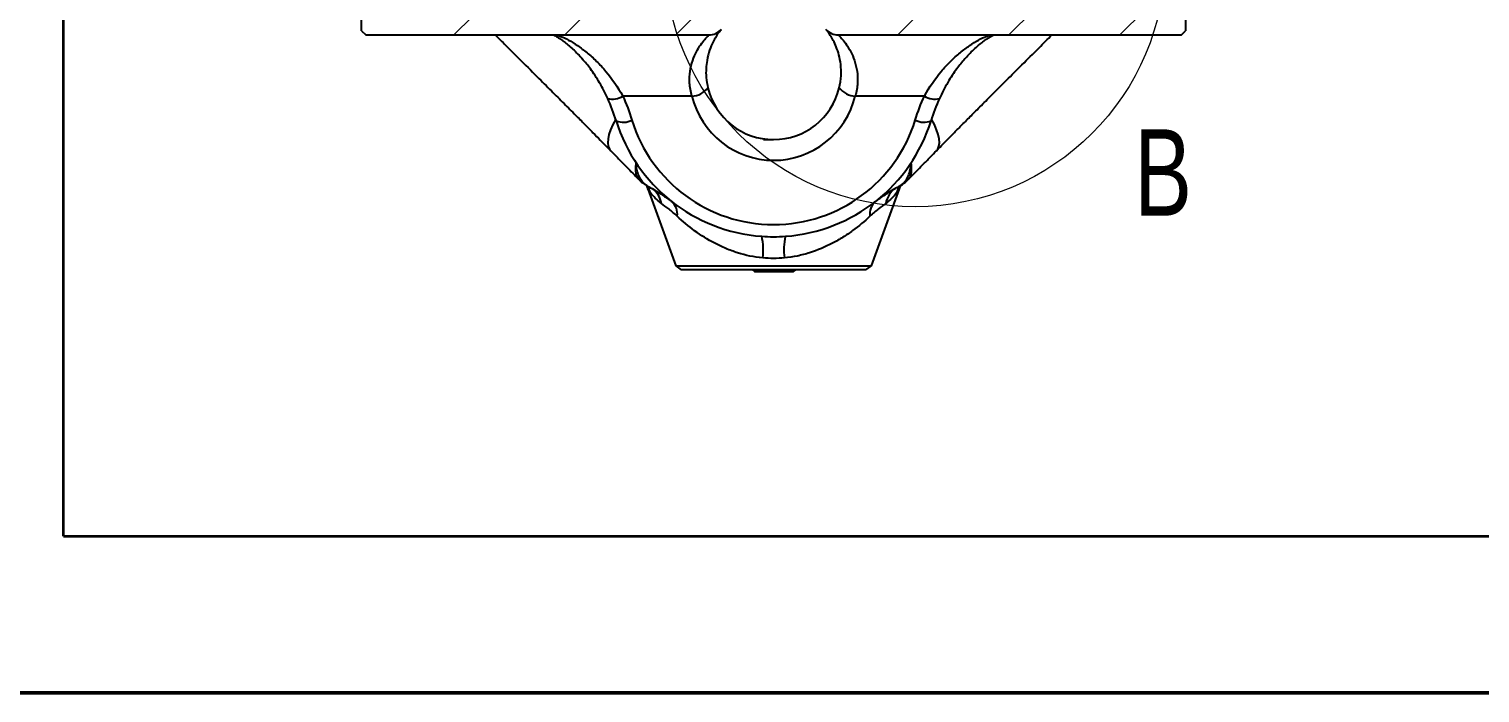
# Model space of a CAD drawing. Header units: millimetres. Extents: x -56 to 279, y 0 to 216.
# Drawn here: x 5 to 63.6, y 0 to 26.9 of the extents above; entities that cross this region are included whole.
import ezdxf

# ---------------------------------------------------------------- set-up
doc = ezdxf.new("R2010")
doc.units = ezdxf.units.MM
doc.layers.add('PAGE_BORDER', color=7, linetype='Continuous')
doc.layers.add('TITLE_BLOCK_BORDER', color=7, linetype='Continuous')
doc.styles.add('SLDTEXTSTYLE0', font='TXT', dxfattribs={"width": 0.75})

msp = doc.modelspace()

# ---------------------------------------------------------------- hatches: boundary and pattern name
at = {"layer": 'TITLE_BLOCK_BORDER', "linetype": 'Continuous', "lineweight": 18}
h = msp.add_hatch(dxfattribs=at)
h.set_pattern_fill('ANSI31', color=256, style=0)
h.set_pattern_definition([(45, (0, 0), (-2.245064030267288, 2.245064030267288), [])])
edge = h.paths.add_edge_path(flags=0)
edge.add_line((27.42125359384621, 33.64155162428101), (27.15498089923974, 33.64155162184828))
edge.add_line((27.15498089923974, 33.64155162184828), (27.15533833180213, 33.87760715868306))
edge.add_line((27.15533833180213, 33.87760715868306), (26.09449631259679, 33.87760715868318))
edge.add_line((26.09449631259679, 33.87760715868318), (26.09417158396021, 33.72011777312226))
edge.add_spline(control_points=[(26.09417158396021, 33.72011777312226), (26.09430297248942, 33.69392880997772), (26.09443434045927, 33.66773964212676), (26.09469250191579, 33.6415516218466)], knot_values=[0, 0, 0, 0, 0.0001178518172684, 0.0001178518172684, 0.0001178518172684, 0.0001178518172684], weights=[1, 1, 1, 1], degree=3, periodic=0)
edge.add_line((26.09469250191583, 33.64155162184816), (25.17990958838442, 33.64155162184986))
edge.add_spline(control_points=[(25.17990958838442, 33.64155162184986), (25.18129033105739, 33.72022942980574), (25.18232247319355, 33.798917440092), (25.1825016466434, 33.87760715868311)], knot_values=[0, 0, 0, 0, 0.0003541046515934, 0.0003541046515934, 0.0003541046515934, 0.0003541046515934], weights=[1, 1, 1, 1], degree=3, periodic=0)
edge.add_line((25.1825016466434, 33.87760715868298), (24.04889104356461, 33.87760715868318))
edge.add_line((24.04889104356461, 33.87760715868318), (24.0485610964764, 33.6415516218482))
edge.add_line((24.0485610964764, 33.6415516218482), (23.86383302890795, 33.64155162184833))
edge.add_line((23.86383302890795, 33.64155162184833), (23.86418306511103, 33.87760715868304))
edge.add_line((23.86418306511103, 33.87760715868304), (22.73252944390974, 33.8776071626005))
edge.add_spline(control_points=[(22.73252944390974, 33.8776071626005), (22.73316920686416, 33.79891943053622), (22.73381560191094, 33.72022922407522), (22.73523117764502, 33.64155162485284)], knot_values=[0, 0, 0, 0, 0.0003541064975395, 0.0003541064975395, 0.0003541064975395, 0.0003541064975395], weights=[1, 1, 1, 1], degree=3, periodic=0)
edge.add_line((22.73523117753926, 33.64155162184816), (21.12655200056754, 33.6415516218483))
edge.add_line((21.12655200056754, 33.6415516218483), (21.12685593070064, 33.87760715868303))
edge.add_line((21.12685593070064, 33.87760715868303), (19.99290414930806, 33.87760715868315))
edge.add_line((19.99290414930806, 33.87760715868315), (19.99256298401897, 33.6415516218482))
edge.add_line((19.99256298401897, 33.6415516218482), (18.5703063910844, 33.64155162184825))
edge.add_line((18.5703063910844, 33.64155162184825), (18.40363972441772, 33.44483867448561))
edge.add_line((18.40363972441772, 33.44483867448561), (18.40363972441767, 26.79878813003776))
edge.add_line((18.40363972441767, 26.79878813003776), (18.57030639108431, 26.63212146337115))
edge.add_line((18.57030639108431, 26.63212146337115), (32.45008587449491, 26.63212146337112))
edge.add_arc((32.45008587449492, 27.29878813003779), 0.6666666666666666, 270.0000000000002, 320.4125723179267)
edge.add_arc((35.07030639108422, 25.13212146337115), 2.733333333333333, 39.58742768207412, 140.4125723179248, ccw=False)
edge.add_arc((37.69052690767351, 27.29878813003781), 0.6666666666666666, 219.5874276820753, 270.0000000000014)
edge.add_line((37.69052690767352, 26.63212146337121), (51.57030639108412, 26.63212146337119))
edge.add_line((51.57030639108412, 26.63212146337119), (51.73697305775084, 26.79878813003784))
edge.add_line((51.73697305775084, 26.79878813003784), (51.73697305775078, 27.45878813003787))
edge.add_line((51.73697305775078, 27.45878813003787), (51.57030639108411, 27.62545479670452))
edge.add_line((51.57030639108411, 27.62545479670452), (41.73697305775083, 27.62545479670449))
edge.add_line((41.73697305775083, 27.62545479670449), (41.73697305775083, 28.23212146337119))
edge.add_line((41.73697305775083, 28.23212146337119), (27.73697305775089, 28.23212146337115))
edge.add_line((27.73697305775089, 28.23212146337115), (27.73697305775086, 31.36545479670446))
edge.add_line((27.73697305775086, 31.36545479670446), (41.73697305775082, 31.36545479670452))
edge.add_line((41.73697305775082, 31.36545479670452), (41.73697305775082, 31.97212146337113))
edge.add_line((41.73697305775082, 31.97212146337113), (51.5703063910841, 31.97212146337124))
edge.add_line((51.5703063910841, 31.97212146337124), (51.73697305775084, 32.1387881300379))
edge.add_line((51.73697305775084, 32.1387881300379), (51.73697305775082, 33.44483867448569))
edge.add_line((51.73697305775082, 33.44483867448569), (51.57030639108415, 33.64155162184826))
edge.add_line((51.57030639108415, 33.64155162184826), (49.85298368645957, 33.64155161777965))
edge.add_spline(control_points=[(49.85298368645957, 33.64155161777965), (49.85182489186026, 33.72030331843425), (49.84866935064563, 33.79907563663728), (49.84267162260764, 33.87760716164028)], knot_values=[0, 0, 0, 0, 0.0003544210131701, 0.0003544210131701, 0.0003544210131701, 0.0003544210131701], weights=[1, 1, 1, 1], degree=3, periodic=0)
edge.add_line((49.84267162252632, 33.87760715981799), (48.71467103400459, 33.87760715868307))
edge.add_spline(control_points=[(48.71467103428384, 33.87760716092297), (48.74049904966306, 33.81523944253185), (48.75113581606173, 33.74701637223394), (48.75868723612907, 33.67993586291336), (48.76012499435053, 33.6671640196156), (48.76131825314864, 33.65436355159326), (48.7623388656526, 33.6415516243361)], knot_values=[3.1885e-12, 3.1885e-12, 3.1885e-12, 3.1885e-12, 0.0003037689552667, 0.0003037689552667, 0.0003037689552667, 0.0003612830703178, 0.0003612830703178, 0.0003612830703178, 0.0003612830703178], weights=[1, 1, 1, 1, 1, 1, 1], degree=3, periodic=0)
edge.add_line((48.76233886516393, 33.64155162428109), (48.49606617055748, 33.64155162184829))
edge.add_line((48.49606617055748, 33.64155162184829), (48.49642360311987, 33.87760715868326))
edge.add_line((48.49642360311987, 33.87760715868326), (47.43558158391455, 33.87760715868313))
edge.add_line((47.43558158391455, 33.87760715868313), (47.43525685527797, 33.72011777312174))
edge.add_spline(control_points=[(47.43525685527797, 33.72011777312235), (47.43538824380717, 33.69392880997781), (47.43551961177702, 33.66773964212685), (47.43577777323354, 33.64155162184668)], knot_values=[9e-16, 9e-16, 9e-16, 9e-16, 0.0001178518172708, 0.0001178518172708, 0.0001178518172708, 0.0001178518172708], weights=[1, 1, 1, 1], degree=3, periodic=0)
edge.add_line((47.43577777323358, 33.64155162184668), (46.52736493524716, 33.64155162184824))
edge.add_spline(control_points=[(46.52736493517826, 33.64155161777609), (46.52981967291096, 33.72022167930385), (46.5317760688414, 33.79890984125955), (46.53309385036663, 33.87760715868505)], knot_values=[6.1089e-12, 6.1089e-12, 6.1089e-12, 6.1089e-12, 0.0003541875738107, 0.0003541875738107, 0.0003541875738107, 0.0003541875738107], weights=[1, 1, 1, 1], degree=3, periodic=0)
edge.add_line((46.53309385036672, 33.87760715868504), (45.40192471440718, 33.87760715868313))
edge.add_line((45.40192471440718, 33.87760715868313), (45.40165016389796, 33.67871842605303))
edge.add_spline(control_points=[(45.40165016389796, 33.67871842605299), (45.40166479208611, 33.66632949762233), (45.40167942118971, 33.65394055723383), (45.40167296726484, 33.64155162184814)], knot_values=[0, 0, 0, 0, 5.57502168004e-05, 5.57502168004e-05, 5.57502168004e-05, 5.57502168004e-05], weights=[1, 1, 1, 1], degree=3, periodic=0)
edge.add_line((45.40167296726484, 33.64155162184814), (45.19034168326318, 33.64155162184823))
edge.add_spline(control_points=[(45.19034168326005, 33.64155162351296), (45.19034178594964, 33.64162109129503), (45.19034188864078, 33.64169055907709), (45.19034199133191, 33.64176002685915)], knot_values=[0, 0, 0, 0, 3.126053608e-07, 3.126053608e-07, 3.126053608e-07, 3.126053608e-07], weights=[1, 1, 1, 1], degree=3, periodic=0)
edge.add_line((45.19034199133191, 33.64176002685915), (45.19067575588574, 33.87760715868325))
edge.add_line((45.19067575588574, 33.87760715868325), (44.05976618121741, 33.87760715868305))
edge.add_spline(control_points=[(44.05976618119195, 33.87760716220325), (44.06080121117867, 33.79891166958648), (44.06246990369456, 33.72022258801797), (44.06469052250093, 33.64155162325086)], knot_values=[5.28e-12, 5.28e-12, 5.28e-12, 5.28e-12, 0.0003541603448523, 0.0003541603448523, 0.0003541603448523, 0.0003541603448523], weights=[1, 1, 1, 1], degree=3, periodic=0)
edge.add_line((44.06469052240035, 33.64155162324954), (43.11865846311643, 33.64155162184828))
edge.add_line((43.11865846311643, 33.64155162184828), (43.1189996284055, 33.8776071586832))
edge.add_line((43.1189996284055, 33.8776071586832), (41.98515221132345, 33.87760715868311))
edge.add_line((41.98515221132345, 33.87760715868311), (41.98481104603435, 33.64155162184833))
edge.add_line((41.98481104603435, 33.64155162184833), (41.01545165801699, 33.64155162184825))
edge.add_line((41.01545165801699, 33.64155162184825), (41.01579282330608, 33.87760715868323))
edge.add_line((41.01579282330608, 33.87760715868323), (39.88197855932631, 33.87760715868309))
edge.add_line((39.88197855932631, 33.87760715868309), (39.88163266363163, 33.64155162184835))
edge.add_line((39.88163266363163, 33.64155162184835), (39.684578379312, 33.64155162184827))
edge.add_line((39.684578379312, 33.64155162184827), (39.68492427500669, 33.8776071586832))
edge.add_line((39.68492427500669, 33.8776071586832), (38.55104368419171, 33.8776071586831))
edge.add_line((38.55104368419171, 33.8776071586831), (38.55070251890262, 33.64155162184839))
edge.add_line((38.55070251890262, 33.64155162184839), (37.14657480983669, 33.64155162184827))
edge.add_line((37.14657480983669, 33.64155162184827), (37.14690455385816, 33.87760715868318))
edge.add_line((37.14690455385816, 33.87760715868318), (36.0123895402718, 33.87760715868308))
edge.add_line((36.0123895402718, 33.87760715868308), (36.01205979625034, 33.64155162184837))
edge.add_line((36.01205979625034, 33.64155162184837), (34.66200777555886, 33.64155162184826))
edge.add_line((34.66200777555886, 33.64155162184826), (34.63442760353767, 33.87760715868318))
edge.add_line((34.63442760353767, 33.87760715868318), (32.30519859823218, 33.87760715868308))
edge.add_line((32.30519859823218, 33.87760715868308), (32.28013179991962, 33.64155162184831))
edge.add_line((32.28013179991962, 33.64155162184831), (30.96052829820879, 33.64155162184824))
edge.add_line((30.96052829820879, 33.64155162184824), (30.96085804223025, 33.87760715868315))
edge.add_line((30.96085804223025, 33.87760715868315), (29.8263430286439, 33.87760715868306))
edge.add_line((29.8263430286439, 33.87760715868306), (29.82601328462244, 33.64155162184834))
edge.add_line((29.82601328462244, 33.64155162184834), (28.5118984151094, 33.64155162184817))
edge.add_spline(control_points=[(28.51189841514184, 33.64155161777958), (28.51073962054253, 33.72030331843418), (28.50758407932789, 33.79907563663722), (28.50158635128989, 33.87760716164022)], knot_values=[6.0992e-12, 6.0992e-12, 6.0992e-12, 6.0992e-12, 0.0003544210158957, 0.0003544210158957, 0.0003544210158957, 0.0003544210158957], weights=[1, 1, 1, 1], degree=3, periodic=0)
edge.add_line((28.50158635071759, 33.87760716163179), (27.37358576268684, 33.87760715868299))
edge.add_spline(control_points=[(27.37358576296608, 33.8776071609229), (27.39941377834512, 33.81523944253221), (27.41005054474379, 33.7470163722348), (27.41760196481117, 33.67993586291469), (27.4190397230327, 33.66716401961646), (27.42023298183087, 33.65436355159365), (27.42125359433486, 33.64155162433602)], knot_values=[3.1885e-12, 3.1885e-12, 3.1885e-12, 3.1885e-12, 0.0003037689552645, 0.0003037689552645, 0.0003037689552645, 0.0003612830703178, 0.0003612830703178, 0.0003612830703178, 0.0003612830703178], weights=[1, 1, 1, 1, 1, 1, 1], degree=3, periodic=0)

# ---------------------------------------------------------------- linework, layer by layer
at = {"color": 7, "linetype": 'Continuous', "lineweight": 25}
for p, q in [((18.4036397244, 26.79878813), (18.4036397244, 33.4448386745)), ((51.7369730578, 27.45878813), (51.7369730578, 26.79878813)), ((18.4036397244, 26.79878813), (18.5703063911, 26.6321214634)), ((18.5703063911, 26.6321214634), (32.4500858745, 26.6321214634)), ((37.6905269077, 26.6321214634), (51.5703063911, 26.6321214634)), ((51.5703063911, 26.6321214634), (51.7369730578, 26.79878813)), ((31.7652943214, 24.1615182804), (28.9673504433, 24.1615182804)), ((41.1732623389, 24.1615182804), (38.3753184608, 24.1615182804)), ((34.6582431587, 22.39878813), (35.0703063911, 22.39878813)), ((29.6217029334, 20.7931558882), (29.6369798217, 20.7684199571)), ((40.4489673507, 20.719146337), (40.5214666402, 20.7900966004)), ((29.9784441704, 20.4067360017), (31.1133030339, 17.2887369002)), ((39.0273097483, 17.2887369002), (40.1616652992, 20.4053531619)), ((31.1133030339, 17.2887369002), (31.3369730578, 17.1321214634)), ((31.1133030339, 17.2887369002), (39.0273097483, 17.2887369002)), ((38.8036397244, 17.1321214634), (31.3369730578, 17.1321214634)), ((34.2277679193, 17.1321214634), (34.2868127436, 17.0977984705)), ((34.2868127436, 17.1011379965), (34.2868127436, 17.0594713299)), ((34.3042680077, 17.0654547967), (35.8703063911, 17.0654547967)), ((35.8703063911, 17.0654547967), (35.9655162582, 17.1321214634)), ((38.8036397244, 17.1321214634), (39.0273097483, 17.2887369002))]:
    msp.add_line(p, q, dxfattribs=at)
at = {"color": 7, "linetype": 'Continuous', "lineweight": 50}
msp.add_line((0, 0), (279.4, 0), dxfattribs=at)
at = {"color": 8, "linetype": 'Continuous', "lineweight": 25, "flags": 128}
for points in [[(28.6827381834, 23.2233478162), (28.5663059523, 23.0038039139), (28.4751558622, 22.795449305), (28.4105520455, 22.6011735953), (28.3733904726, 22.4236711347), (28.3641865258, 22.2654036499), (28.383067852, 22.1285661039), (28.4297725917, 22.0150562544), (28.4817830623, 21.9471160873)], [(41.6588573116, 21.9471444506), (41.7108401904, 22.0150562544), (41.7575449302, 22.1285661039), (41.7764262563, 22.2654036499), (41.7672223096, 22.4236711347), (41.7300607367, 22.6011735953), (41.66545692, 22.795449305), (41.5743068298, 23.0038039139), (41.4578745988, 23.2233478162)]]:
    msp.add_lwpolyline(points, dxfattribs=at)
at = {"color": 7, "linetype": 'Continuous', "lineweight": 18}
msp.add_circle((40.7968144062, 29.79878813), 10.11622935408149, dxfattribs=at)
at = {"color": 7, "linetype": 'Continuous', "lineweight": 25}
for centre, radius, start, end in [((32.4500858745, 27.29878813), 0.6666666666666679, 270, 320.4125723179), ((37.6905269077, 27.29878813), 0.6666666666666715, 219.5874276821, 270), ((28.5588783378, 24.7425696629), 0.7102606353536225, 253.6842377855, 305.1067552737), ((31.738617946, 25.0167529452), 0.8556506068055826, 271.786583709, 322.049632295), ((35.0703063911, 24.9595754333), 3.400000000000016, 193.575276988, 346.424723012), ((35.0703063911, 25.1321214634), 2.733333333333338, 193.575276988, 346.424723012), ((38.4019948361, 25.0167529452), 0.8556506068054821, 217.950367705, 268.213416291), ((41.5817344443, 24.7425696629), 0.7102606353534042, 234.8932447263, 286.3157622145), ((28.9940803991, 23.8452392598), 0.7433917609475221, 246.8171095234, 297.5850366772), ((35.0703063911, 25.1321214634), 6.666666666666679, 197.1897463886, 265.8842902349), ((35.0703063911, 24.9595754333), 5.999999999999996, 197.1897463886, 342.8102536114), ((35.0703063911, 25.1321214634), 6.66666666666666, 274.1157097652, 342.8102536114), ((41.1465323831, 23.8452392598), 0.7433917609471852, 242.4149633228, 293.1828904766), ((30.4014104187, 21.5112649028), 1.065914044843528, 224.1795248178, 228.2559302695), ((30.5013642291, 19.3820789624), 0.67903916376177, 352.4947480212, 47.9724970497), ((39.6392485531, 19.3820789624), 0.6790391637621279, 132.0275029503, 187.5052519788), ((32.3082723638, 17.9419569008), 2.346699309030759, 351.8377275762, 13.3208926141), ((37.8323404183, 17.9419569008), 2.346699308939505, 166.6791073854, 188.1622724242)]:
    msp.add_arc(centre, radius, start, end, dxfattribs=at)
at = {"color": 8, "linetype": 'Continuous', "lineweight": 25}
for centre, radius, start, end in [((30.40382083, 21.5142597009), 1.069753422823217, 228.2664000623, 240.0098794921), ((39.7368080973, 21.5142345211), 1.069723544185288, 299.9900456626, 311.8362346288), ((28.9812255835, 19.8977586484), 1.166438180076536, 17.1505749932, 31.9096269104), ((29.4909685073, 19.5996240454), 1.066940650085255, 11.5908290805, 49.4719640709), ((40.6551857528, 19.5951694723), 1.073269062641059, 127.6176913339, 168.235653723), ((41.1603188018, 19.8973425011), 1.167451079259181, 148.2957866487, 162.8433919985)]:
    msp.add_arc(centre, radius, start, end, dxfattribs=at)
at = {"color": 7, "linetype": 'Continuous', "lineweight": 25}
for points, knots in [([(23.81499940174099, 26.63212146337117), (23.95351890235348, 26.49414506085786), (24.27168580963871, 26.17722560134573), (24.83623357592741, 25.61370747641881), (25.45359882914821, 24.99714778087111), (26.06272859795592, 24.38773615281287), (26.58064914646202, 23.86858144365843), (27.0314420819551, 23.41573094833835), (27.42059824115226, 23.02389678904646), (27.75331332874012, 22.68789656164168), (28.04990374012533, 22.38729350882696), (28.29029721246837, 22.14284555176126), (28.42890730140449, 22.00108717985283), (28.48169364966305, 21.94710188307134)], [0, 0, 0, 0, 0.0882202961689224, 0.2026341321455865, 0.3590022826536911, 0.4808010101337494, 0.5899966805900404, 0.6888039402147352, 0.7686971647919648, 0.8397336586186596, 0.9041118748729757, 0.9634832932749344, 1, 1, 1, 1]), ([(26.18434712845406, 26.62793666988939), (26.18568538122741, 26.62730861030853), (26.20028769349153, 26.62045555361941), (26.25107356799586, 26.5932829180262), (26.33807739960795, 26.54186849697653), (26.4580063826434, 26.46302624567239), (26.60242361126862, 26.35823103812697), (26.77025066710398, 26.22438693398104), (26.95773582762458, 26.05874547398564), (27.15134249766321, 25.87003606318833), (27.28225404880806, 25.72074849601219), (27.34612243034566, 25.64791492849395)], [0, 0, 0, 0, 0.0080669292948236, 0.0880221008475587, 0.1907150435648558, 0.3037294594184031, 0.427365344866707, 0.5610632389999808, 0.7042332707774439, 0.8557030136537531, 1, 1, 1, 1]), ([(26.26835158581805, 26.6321214633711), (26.28845178799925, 26.63212146337111), (26.31668445496235, 26.6268976796155), (26.38473352131772, 26.60758892639445), (26.42461644805406, 26.59353167543845), (26.55778203923693, 26.53969238806085), (26.66521134543816, 26.48779380090484), (26.89326112413027, 26.36149961644655), (27.01485424323774, 26.28678937638055), (27.2659684726898, 26.11555758773346), (27.39623238165807, 26.01839268515056), (27.65536619365326, 25.80553096709411), (27.7847627171305, 25.6895792086756), (28.0407857015923, 25.43722712660569), (28.16819600159481, 25.29990295735661), (28.53780063123329, 24.85944758921103), (28.7650454452105, 24.53216087353083), (28.96735044331769, 24.1615182803795)], [0, 0, 0, 0, 0.0625000000000003, 0.0625000000000003, 0.1250000000000006, 0.1250000000000006, 0.2500000000000006, 0.2500000000000006, 0.3750000000000005, 0.3750000000000005, 0.5000000000000004, 0.5000000000000004, 0.6250000000000004, 0.6250000000000004, 0.7500000000000004, 0.7500000000000004, 1, 1, 1, 1]), ([(31.76529432141362, 24.1615182803795), (31.71440774502569, 24.33713305154622), (31.68495124288204, 24.51344838610302), (31.6643201858802, 24.85380925664494), (31.67280319724208, 25.01530405614857), (31.71752853632501, 25.32182426943095), (31.75412115059871, 25.46628040085858), (31.84240207644615, 25.72680359082562), (31.89443486123228, 25.84498057331942), (32.00591474077051, 26.05955750690351), (32.06568029329645, 26.15612496501319), (32.18072038713139, 26.32276433260593), (32.23644996874572, 26.39371790707594), (32.3347079147176, 26.51060729322296), (32.37658327171688, 26.55580769134275), (32.43408249065708, 26.61628711529481), (32.45008587449485, 26.63212146337112), (32.45008587449483, 26.6321214633711)], [0, 0, 0, 0, 0.1250000000000004, 0.1250000000000004, 0.2500000000000009, 0.2500000000000009, 0.3750000000000013, 0.3750000000000013, 0.5000000000000018, 0.5000000000000018, 0.6250000000000013, 0.6250000000000013, 0.7500000000000009, 0.7500000000000009, 0.8750000000000004, 0.8750000000000004, 1, 1, 1, 1]), ([(32.93503813619579, 26.83895344544417), (32.91171748974592, 26.80921801207665), (32.86608150182843, 26.75102897856083), (32.74934584489101, 26.58215435494779), (32.6168653922537, 26.34941315622779), (32.47950932982747, 26.03234941538629), (32.37886614527164, 25.66262661320763), (32.33455851839189, 25.28000763623379), (32.33367567957642, 24.90560186583877), (32.38615106010413, 24.63218801065521), (32.41333590370198, 24.49054610513868)], [0, 0, 0, 0, 0.1368462190339017, 0.2677932797364308, 0.3987479088974415, 0.5463172043239266, 0.6936049735541147, 0.7933490838844225, 0.8929446003542999, 1, 1, 1, 1]), ([(37.72727687846639, 24.49054610513868), (37.76860263253781, 24.66168938164959), (37.79109313029088, 24.8263081634578), (37.80820547951037, 25.14264934264144), (37.80239254897671, 25.29568640109043), (37.7709959008855, 25.57633361386704), (37.74566904150375, 25.70555661239039), (37.68298283080303, 25.94471915148547), (37.6459316083773, 26.05313815501812), (37.56775861908958, 26.24784964490975), (37.52641308962689, 26.3347627118221), (37.44424545675616, 26.48977362780004), (37.4032592916362, 26.55802280914533), (37.29098576398847, 26.73171682649369), (37.22971989987666, 26.80856471869845), (37.19887422167414, 26.8468547084237)], [0, 0, 0, 0, 0.1250000000000001, 0.1250000000000001, 0.2500000000000001, 0.2500000000000001, 0.3750000000000002, 0.3750000000000002, 0.5000000000000002, 0.5000000000000002, 0.6250000000000002, 0.6250000000000002, 0.7500000000000003, 0.7500000000000003, 1, 1, 1, 1]), ([(37.69052690767348, 26.6321214633711), (37.69052690767346, 26.63212146337112), (37.70695669654216, 26.61587024238325), (37.76574304178015, 26.55397254177111), (37.80735768723076, 26.50894098269556), (37.90469102002643, 26.39302627948714), (37.96070630474243, 26.32171944153185), (38.07648212269279, 26.1537434215528), (38.13530993280238, 26.05847098336487), (38.24640895680492, 25.84444393225728), (38.29881644785811, 25.72562675841109), (38.38813929636304, 25.4607917012513), (38.42378346321971, 25.31846730696023), (38.46803774592401, 25.01227508571512), (38.47624085527341, 24.84624601066515), (38.4549984870876, 24.50945359979938), (38.42619781413339, 24.33710812420372), (38.37531846075473, 24.1615182803795)], [0, 0, 0, 0, 0.125, 0.125, 0.25, 0.25, 0.375, 0.375, 0.5, 0.5, 0.625, 0.625, 0.75, 0.75, 0.875, 0.875, 1, 1, 1, 1]), ([(41.17326233885061, 24.1615182803795), (41.3755673369578, 24.5321608735308), (41.60281215093512, 24.85944758921095), (41.97241678057358, 25.29990295735652), (42.09982708057611, 25.43722712660561), (42.35585006503791, 25.6895792086755), (42.48524658851517, 25.80553096709403), (42.74438040051034, 26.01839268515047), (42.87464430947865, 26.1155575877334), (43.1257585389307, 26.28678937638048), (43.24735165803821, 26.3614996164465), (43.47540143673032, 26.48779380090479), (43.58283074293158, 26.53969238806084), (43.71599633411446, 26.59353167543843), (43.75587926085083, 26.60758892639445), (43.8239283272062, 26.6268976796155), (43.85216099416886, 26.63212146337119), (43.87226119635006, 26.63212146337117)], [0, 0, 0, 0, 0.2500000000000001, 0.2500000000000001, 0.3749999999999999, 0.3749999999999999, 0.4999999999999998, 0.4999999999999998, 0.6249999999999997, 0.6249999999999997, 0.7499999999999996, 0.7499999999999996, 0.8749999999999996, 0.8749999999999996, 0.9374999999999998, 0.9374999999999998, 1, 1, 1, 1]), ([(41.65898351031201, 21.94716009243724), (41.6869189595815, 21.97576421087132), (41.79429960365323, 22.08571514206725), (41.99813165994278, 22.29321009569902), (42.27594989294254, 22.57518507039321), (42.58570940843617, 22.88837614787123), (42.929938050049, 23.23537564329549), (43.32684938834395, 23.6345122721098), (43.78374898282862, 24.0930403383097), (44.30546953247575, 24.61554299054044), (44.89640765889019, 25.20634750987141), (45.49299553484136, 25.8019911782813), (45.98028198843087, 26.28828048038523), (46.24249826789151, 26.54926791441229), (46.32574192837309, 26.63212146337115)], [0, 0, 0, 0, 0.0194905588744402, 0.0749194596824185, 0.1366632208500775, 0.2031828973039865, 0.2762023597226672, 0.3582325095896859, 0.4571552409827286, 0.5675399476930095, 0.6901796051417948, 0.8328643619237224, 0.946940814128662, 1, 1, 1, 1]), ([(42.79688863546692, 25.65014154190564), (42.85426266771722, 25.71594673592709), (42.97675552667469, 25.85644002241555), (43.16605127913106, 26.04314841890558), (43.35735440471814, 26.21364736001701), (43.53147070225622, 26.35318234368491), (43.67966908275132, 26.46104686570028), (43.80154594848715, 26.54129905626193), (43.89643440621539, 26.59747551091249), (43.93933827299161, 26.6193309168927), (43.95893738766645, 26.62931478641908)], [0, 0, 0, 0, 0.1294209808035638, 0.2763122152291926, 0.4288023731039742, 0.5644412403302582, 0.6903388381633286, 0.8061605693050146, 0.9114513092604927, 1, 1, 1, 1]), ([(43.88769660931943, 26.62872710540811), (43.88553132227175, 26.62844242736754), (43.87957528189366, 26.62765936541452), (43.87042685937405, 26.62822629215973), (43.86460429758255, 26.62858711567856)], [0, 0, 0, 0, 0.363544722707514, 1, 1, 1, 1]), ([(28.3593442897108, 24.06091261298209), (28.30787451009332, 24.16976443062264), (28.20492658534745, 24.38748575785955), (28.03382133242931, 24.69684570444246), (27.85176094476168, 24.99053430278369), (27.61915513940463, 25.32869243110699), (27.44253670954904, 25.53556419958431), (27.33283962855312, 25.66405152200576)], [0, 0, 0, 0, 0.1734109628529776, 0.3468501106196873, 0.5263078881871663, 0.7057915077200726, 1, 1, 1, 1]), ([(42.81031819513819, 25.66621495977158), (42.6997974198191, 25.53683380451757), (42.45992045692072, 25.25602181700654), (42.17115359205481, 24.81089608462246), (41.94104278427753, 24.39853035506001), (41.83452340884872, 24.17344513884555), (41.78126849245749, 24.06091261298209)], [0, 0, 0, 0, 0.2958471255378711, 0.6421137541909334, 0.8210729078967386, 0.9999999999999999, 0.9999999999999999, 0.9999999999999999, 0.9999999999999999]), ([(28.48232602648949, 21.94655197941004), (28.48407362727198, 21.94476627942062), (28.62848036969064, 21.79721134525473), (28.86000146681278, 21.55959239659648), (29.17602475429832, 21.23613400653373), (29.4114440765505, 20.99574431078709), (29.55664556168318, 20.8483636854744), (29.61617396804148, 20.78794189471284)], [0, 0, 0, 0, 0.0046244076930751, 0.3821213959536697, 0.6308316710055941, 0.8486516698991389, 0.9999999999999999, 0.9999999999999999, 0.9999999999999999, 0.9999999999999999]), ([(40.52379484606251, 20.78732268013516), (40.55222426131599, 20.81613019357982), (40.65974976809335, 20.92508574030899), (40.85113558245457, 21.12025391966975), (41.11699227843359, 21.39200596339109), (41.38652029666319, 21.66837888508475), (41.57488357929723, 21.86108246045024), (41.65922895885158, 21.94737133787048)], [0, 0, 0, 0, 0.0717218551994831, 0.2712658265594768, 0.4977181960565112, 0.7750880702203198, 1, 1, 1, 1]), ([(29.86910387120632, 20.58773384607807), (29.81610420802126, 20.63209854837844), (29.7686245475029, 20.68399361875534), (29.68454748947256, 20.80253200099747), (29.64784524792067, 20.86953840877959), (29.55633841818942, 21.0895873229417), (29.51948609299171, 21.26376165147197), (29.50919136033709, 21.45537778733953)], [0, 0, 0, 0, 0.25, 0.25, 0.5, 0.5, 1, 1, 1, 1]), ([(40.27150891096197, 20.58773384607808), (40.32451148123863, 20.63210098183265), (40.37198315071056, 20.68399063934794), (40.45603545431809, 20.80248574592626), (40.49273484920355, 20.86946983631528), (40.58427445514877, 21.08956750062257), (40.62112927185501, 21.26380972263971), (40.63142142183122, 21.45537778733951)], [0, 0, 0, 0, 0.2499999999999995, 0.2499999999999995, 0.499999999999999, 0.499999999999999, 1, 1, 1, 1]), ([(29.69227685844755, 20.71654751000449), (29.70743850563712, 20.7027033510209), (29.74143825931019, 20.6716580437817), (29.80991670515182, 20.61781511956962), (29.88740485233352, 20.5631536144479), (29.94224919252149, 20.5327197684666), (29.96798325479172, 20.51843959871852)], [0, 0, 0, 0, 0.221729733715444, 0.4972254158182307, 0.7640881007434072, 1, 1, 1, 1]), ([(29.91832710692895, 20.5470761121876), (29.93303883485049, 20.51742899216607), (29.95471010872925, 20.4737569734114), (29.9714036647764, 20.422634966), (29.97676465883468, 20.40621756654323)], [0, 0, 0, 0, 0.6788584743035432, 1, 1, 1, 1]), ([(40.16290432078868, 20.40493108453637), (40.17145554911906, 20.42932814934587), (40.18936751646362, 20.48043185179514), (40.21108944720935, 20.52396037133666), (40.22244126137267, 20.54670824169977)], [0, 0, 0, 0, 0.4774030772765308, 1, 1, 1, 1]), ([(40.17257930239679, 20.51854017611578), (40.19433992692363, 20.53041290318559), (40.24543549296616, 20.55829095003816), (40.31475858438589, 20.60623882518603), (40.37905236710373, 20.6556952260497), (40.42119863729124, 20.6911468664481), (40.44289743069918, 20.71083871013332), (40.44990208045596, 20.71719549069192)], [0, 0, 0, 0, 0.1982345428221207, 0.4654694612365755, 0.6855753535910625, 0.8984996777658727, 1, 1, 1, 1]), ([(29.97279224038148, 20.51847850645441), (29.99146215137098, 20.50869307198642), (30.10337422454019, 20.45003675280043), (30.30409368972386, 20.33044615784214), (30.60324086233155, 20.13992442468607), (30.84744747037262, 19.96678762139996), (31.00071158095812, 19.85127661503592), (31.03768919960293, 19.82340758603566)], [0, 0, 0, 0, 0.0457416548261525, 0.2741868145308852, 0.5453327270528707, 0.8903036531834723, 1, 1, 1, 1]), ([(30.53615148714414, 19.81399496115833), (30.44394370706965, 19.88047164546898), (30.36087316967437, 19.9521876371953), (30.21341629664152, 20.09809399655934), (30.14890613062957, 20.17256607788975), (30.09579586552078, 20.24172247541881)], [0, 0, 0, 0, 0.5, 0.5, 1, 1, 1, 1]), ([(39.10292358256559, 19.82340758603572), (39.17971430364934, 19.88088289038842), (39.3860706869872, 20.03533378979504), (39.68342975433228, 20.23556843495166), (39.96191802167592, 20.40659359632571), (40.11603956318849, 20.48962397287664), (40.16856679901483, 20.51792213371151)], [0, 0, 0, 0, 0.2284716116517069, 0.6139618799047669, 0.8684316600184876, 0.9999999999999999, 0.9999999999999999, 0.9999999999999999, 0.9999999999999999]), ([(40.04481691664799, 20.24172247541935), (39.99186979991955, 20.17277851806963), (39.92747243675526, 20.09839183451404), (39.7799855693854, 19.95240630703617), (39.69656592125444, 19.88039727727989), (39.60446129501468, 19.81399496115137)], [0, 0, 0, 0, 0.5000000000000001, 0.5000000000000001, 1, 1, 1, 1]), ([(31.17458599144021, 19.29338485520582), (31.05422838504428, 19.40588557796852), (30.93965664245103, 19.50332062374296), (30.72552563205267, 19.67502198486568), (30.62540416148916, 19.74964874382718), (30.53615148714406, 19.81399496115855)], [0, 0, 0, 0, 0.5, 0.5, 1, 1, 1, 1]), ([(39.60446129501468, 19.81399496115144), (39.5153628896903, 19.74975996320918), (39.4165448107705, 19.67613843051192), (39.20245047363335, 19.50457052309982), (39.08616773356413, 19.40568305809615), (38.9660267907281, 19.29338485520582)], [0, 0, 0, 0, 0.5, 0.5, 1, 1, 1, 1]), ([(34.63119945223814, 17.60877918706364), (34.27985521827731, 17.64180808643407), (33.94261726334377, 17.71291481098124), (33.45444696726313, 17.86618761689363), (33.29390495741658, 17.92548901091141), (32.98473221929196, 18.05563359278299), (32.83549075412548, 18.1265763416249), (32.40177340867043, 18.35426038742503), (32.12972872694867, 18.52686431008189), (31.62440764446464, 18.89536687701123), (31.39125653907023, 19.09085845126939), (31.17458599144021, 19.29338485520582)], [0, 0, 0, 0, 0.2499999999999999, 0.2499999999999999, 0.3749999999999997, 0.3749999999999997, 0.4999999999999994, 0.4999999999999994, 0.7499999999999998, 0.7499999999999998, 1, 1, 1, 1]), ([(38.9660267907281, 19.29338485520582), (38.74921438144402, 19.09072585027231), (38.5164378445502, 18.89563967600574), (38.13938096575884, 18.62051887915728), (38.00901042221832, 18.53173476092992), (37.73767427301615, 18.36130269608703), (37.5960674284467, 18.27934959603329), (37.16030574920408, 18.05047670584202), (36.85419582412169, 17.9193069589453), (36.36556287724654, 17.76534961087696), (36.19643384412439, 17.72101775504773), (35.85547402665309, 17.65103043135326), (35.68331742791434, 17.62512743017504), (35.50941332994229, 17.60877918706477)], [0, 0, 0, 0, 0.2499999999999992, 0.2499999999999992, 0.3749999999999993, 0.3749999999999993, 0.4999999999999993, 0.4999999999999993, 0.7499999999999994, 0.7499999999999994, 0.8749999999999997, 0.8749999999999997, 1, 1, 1, 1]), ([(34.91576392670557, 17.13212146337111), (34.89760968207835, 17.13094828158568), (34.77631757097842, 17.12311002125701), (34.57396287162026, 17.1071095481221), (34.36955782679473, 17.08535098095913), (34.30374381352307, 17.07278673387897), (34.29195284095664, 17.06570001211519), (34.29154484861866, 17.06545479670445)], [0, 0, 0, 0, 0.0553612533741225, 0.3698795203416533, 0.6843977873092222, 0.9890795026531968, 1, 1, 1, 1]), ([(34.43045701523951, 17.13212146337112), (34.41504680440752, 17.13050621181387), (34.3328272230112, 17.12188820467982), (34.28176875722735, 17.11282326277876), (34.29652914803869, 17.10336971342765), (34.30011148183497, 17.10107534536057)], [0, 0, 0, 0, 0.1487033022739185, 0.7933910443220913, 1, 1, 1, 1]), ([(35.82384260866429, 17.13212146337112), (35.7994127480491, 17.13062544585901), (35.72301259592674, 17.12594691054917), (35.51008082201967, 17.11793984876132), (35.22529215043369, 17.10717678945101), (34.92758374101987, 17.09777952048795), (34.65657774959946, 17.08806641399974), (34.44421991047377, 17.0773541572397), (34.34111679309493, 17.0700793176363), (34.31033759837344, 17.06621653006381), (34.30426800770778, 17.06545479670445)], [0, 0, 0, 0, 0.0736958655655962, 0.2304710382383187, 0.3804481803868016, 0.5303911456229976, 0.6801001287567028, 0.8225766627831195, 0.9650125014254927, 1, 1, 1, 1])]:
    msp.add_open_spline(points, degree=3, knots=knots, dxfattribs=at)
for points in [[(28.96735044331769, 24.1615182803795), (29.1118391438351, 23.84385732009537), (29.23547586594633, 23.51879530870275), (29.33831879193842, 23.18635289700359)], [(40.80229399022987, 23.18635289700359), (40.90513691622198, 23.51879530870275), (41.02877363833319, 23.84385732009537), (41.17326233885061, 24.1615182803795)], [(28.70143128092224, 23.16187420081651), (28.60662844767031, 23.46832680529223), (28.49262049483233, 23.76801364254048), (28.3593442897108, 24.06091261298209)], [(41.78126849245749, 24.06091261298209), (41.64799228733595, 23.76801364254046), (41.53398433449801, 23.46832680529218), (41.43918150124608, 23.16187420081643)], [(34.59183354400061, 18.48264718497524), (34.91081544206072, 18.45969436636988), (35.2297973401208, 18.45969436637021), (35.54877923818086, 18.48264718497621)], [(35.50941332994229, 17.60877918706476), (35.21667537070763, 17.58125970143453), (34.92393741147291, 17.5812597014342), (34.63119945223814, 17.60877918706365)]]:
    msp.add_open_spline(points, degree=3, dxfattribs=at)
at = {"color": 8, "linetype": 'Continuous', "lineweight": 25}
for points, knots in [([(29.50919136033696, 21.45537778733909), (29.50841975994186, 21.45090075285658), (29.49131630052261, 21.35166184878563), (29.47767708456374, 21.17076624123005), (29.50631523063435, 20.9379794054168), (29.58173710610639, 20.84331714057725), (29.62170293338926, 20.79315588824688)], [0, 0, 0, 0, 0.01458934904553, 0.3233906319114423, 0.6414667101055587, 1, 1, 1, 1]), ([(40.52143567078292, 20.78961963524056), (40.54032253512764, 20.80965648102177), (40.58470565594023, 20.85674199668914), (40.63541820648918, 20.98075553287075), (40.66386711781491, 21.17085503564957), (40.6495120046503, 21.35036784158651), (40.63219261042097, 21.45090128855677), (40.63142142183136, 21.45537778733906)], [0, 0, 0, 0, 0.1569627437175093, 0.3688540506428843, 0.6727095673641499, 0.9854265891869085, 1, 1, 1, 1]), ([(29.86910387120635, 20.58773384607807), (29.87995590498843, 20.57881041590382), (29.91899729196603, 20.546707392858), (29.94985031955172, 20.52962154628279), (29.97212736857826, 20.51728492094647)], [0, 0, 0, 0, 0.2779623016034576, 1, 1, 1, 1]), ([(40.16881287171404, 20.51749143083958), (40.190989140973, 20.52977457523507), (40.22174209241328, 20.54680823128953), (40.26065617355867, 20.57880912548471), (40.27150891096212, 20.58773384607823)], [0, 0, 0, 0, 0.7211102746354279, 1, 1, 1, 1]), ([(30.09579586552077, 20.24172247541881), (30.06964077949629, 20.27634990158257), (30.01669683403772, 20.34644382367742), (29.97956418017932, 20.40056429390736), (29.98058899092378, 20.40621421085427), (29.98084193338497, 20.40760871604047)], [0, 0, 0, 0, 0.4237515081187989, 0.8577710932712651, 0.9999999999999999, 0.9999999999999999, 0.9999999999999999, 0.9999999999999999]), ([(40.15873285806644, 20.4064204831513), (40.15895429551233, 20.40459337474339), (40.15968912936648, 20.39853016755696), (40.12162532190486, 20.34337213948516), (40.07061814495262, 20.27586829814386), (40.04481691664795, 20.24172247541934)], [0, 0, 0, 0, 0.1756945094022548, 0.5830372228672345, 1, 1, 1, 1])]:
    msp.add_open_spline(points, degree=3, knots=knots, dxfattribs=at)
at = {"layer": 'PAGE_BORDER', "lineweight": 35}
for q in [(6.35, 209.55), (273.05, 6.35)]:
    msp.add_line((6.35, 6.35), q, dxfattribs=at)
at = {"layer": 'TITLE_BLOCK_BORDER'}
for q in [(6.35, 58.5346113887), (123.219682556, 6.35)]:
    msp.add_line((6.35, 6.35), q, dxfattribs=at)

# ---------------------------------------------------------------- texts
at = {"color": 7, "linetype": 'Continuous', "lineweight": 18, "insert": (49.6543665344, 22.8177767186), "char_height": 3.5, "attachment_point": 1, "style": 'SLDTEXTSTYLE0'}
msp.add_mtext('B', dxfattribs=at)

doc.saveas('drawing.dxf')
